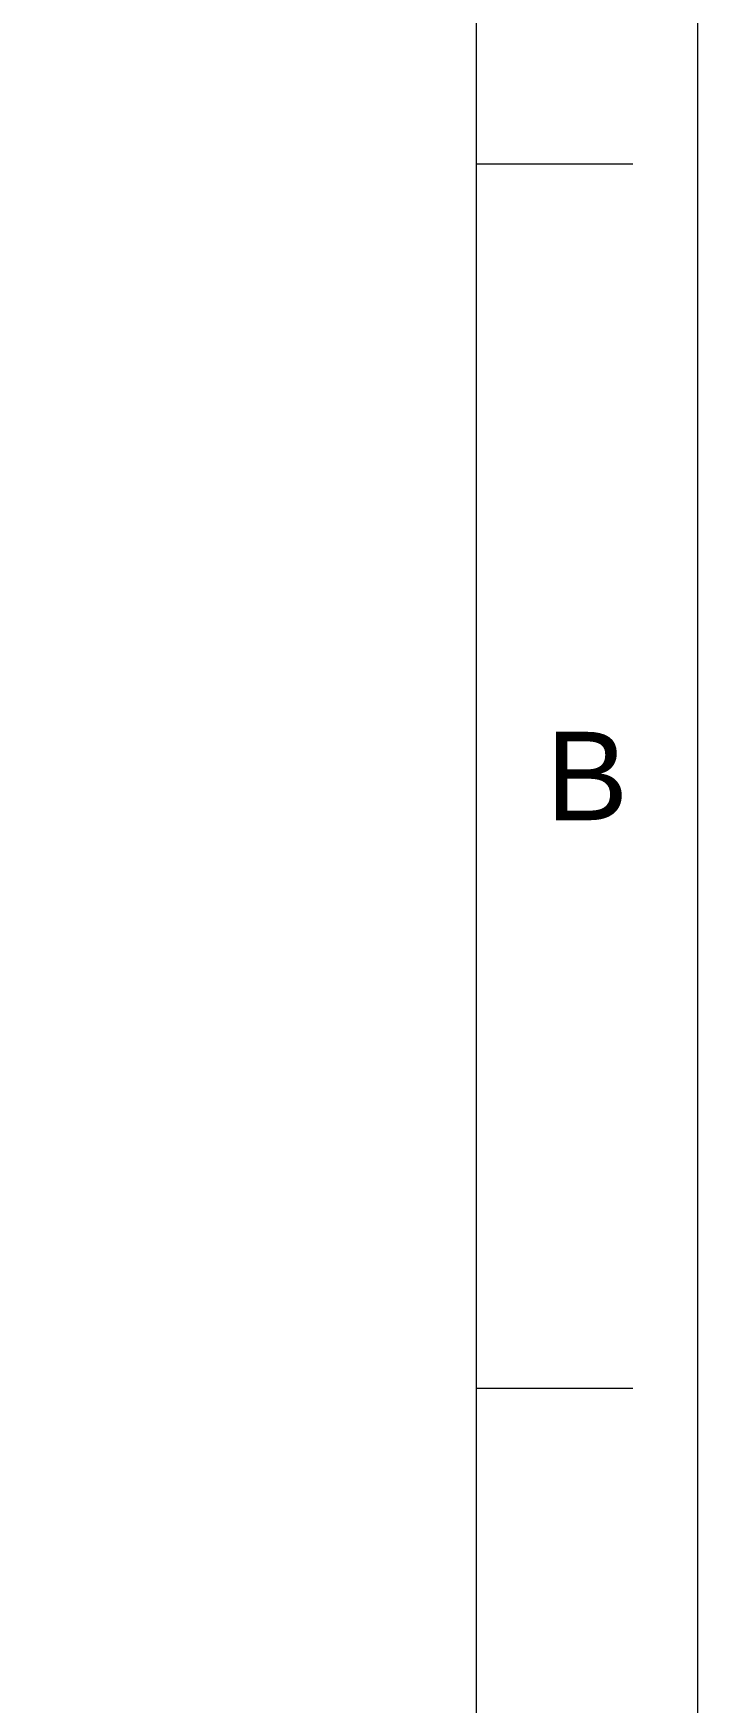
# Model space of a CAD drawing. Header units: millimetres. Extents: x 1433 to 2026, y -1135 to -715.
# Drawn here: x 1984 to 2026.4, y -906.1 to -799.3 of the extents above; entities that cross this region are included whole.
import ezdxf

# ---------------------------------------------------------------- set-up
doc = ezdxf.new("R2010")
doc.units = ezdxf.units.MM
doc.header["$LTSCALE"] = 0.1
doc.layers.get('0').update_dxf_attribs({"lineweight": 13})
doc.styles.get("Standard").update_dxf_attribs({"font": 'arial.ttf'})

msp = doc.modelspace()

# ---------------------------------------------------------------- linework, layer by layer
for p, q in [((2012.3, -1121.009), (2012.3, -729.292)), ((2012.3, -807.635), (2022.3, -807.635)), ((2012.3, -885.979), (2022.3, -885.979))]:
    msp.add_line(p, q)
msp.add_lwpolyline([(1432.502, -715.15), (2026.441, -715.15), (2026.441, -1135.15), (1432.502, -1135.15)], close=True)
for p in [(2012.3, -807.635), (2012.3, -885.979)]:
    msp.add_point(p)

# ---------------------------------------------------------------- texts
at = {"insert": (2019.371, -846.807), "char_height": 5.657, "attachment_point": 5}
msp.add_mtext_dynamic_manual_height_columns('B', width=10, gutter_width=12.5, heights=[0], dxfattribs=at)

doc.saveas('drawing.dxf')
